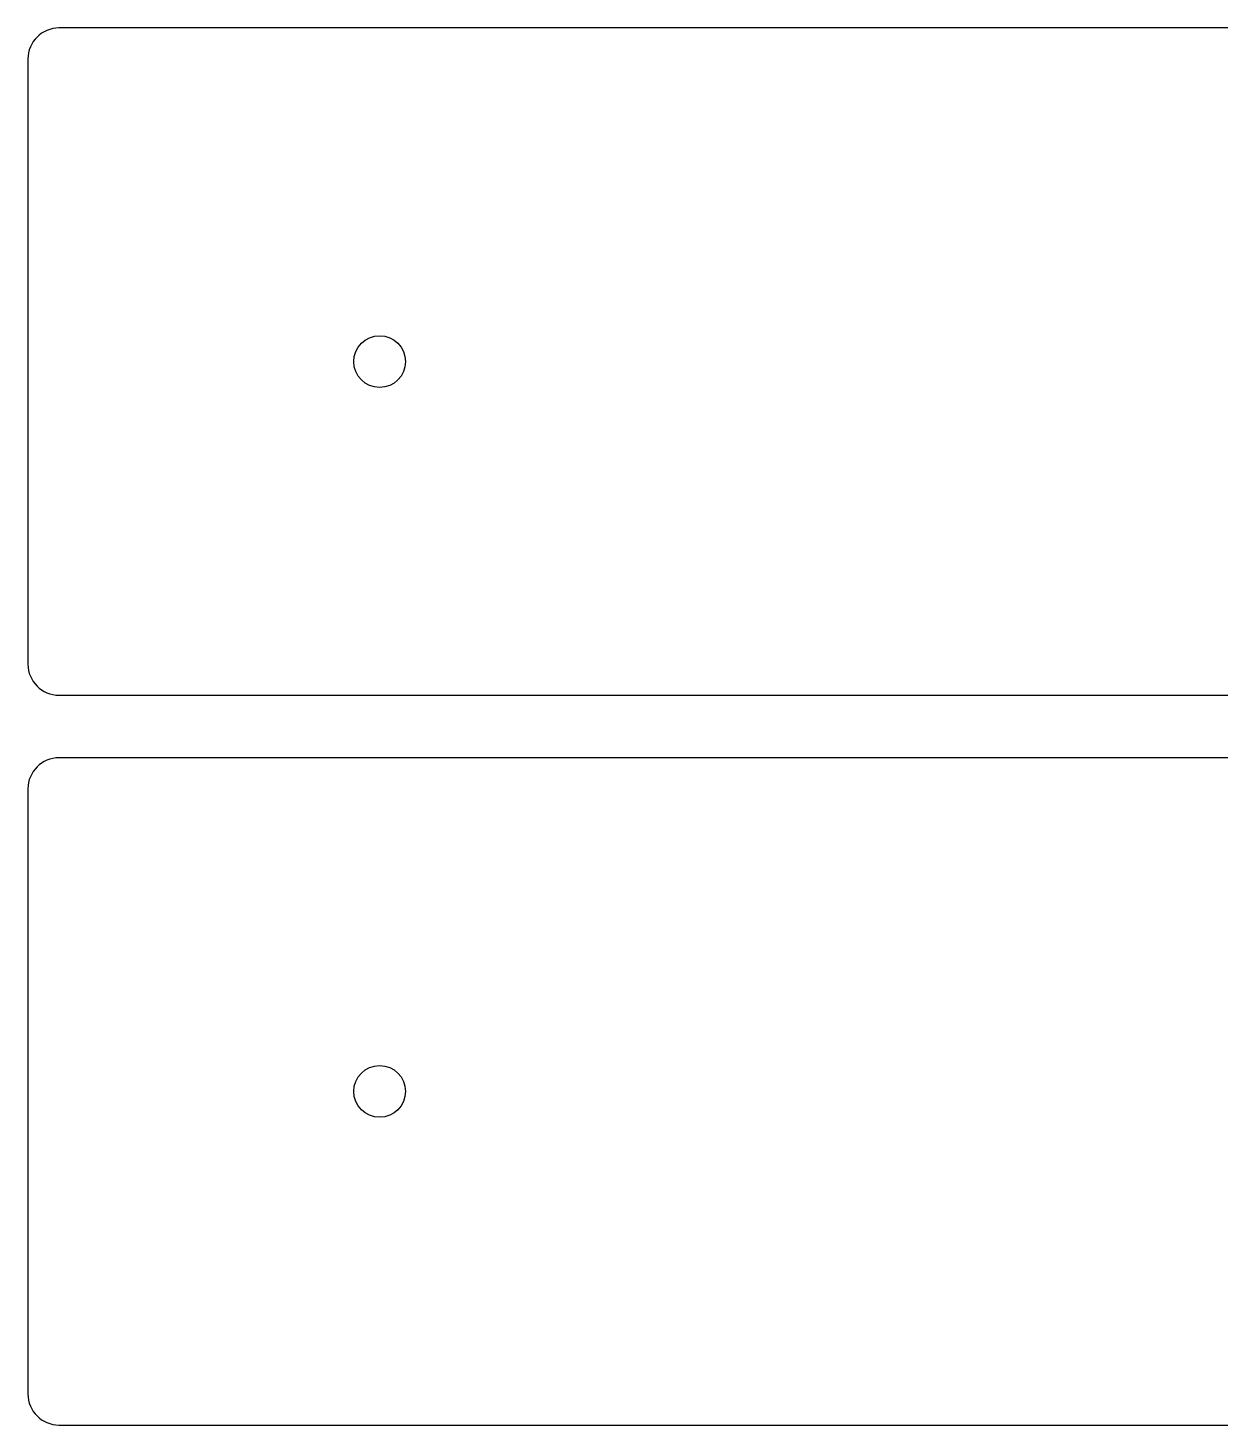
# Model space of a CAD drawing. Extents: x 0 to 482, y -61 to 277.
# Drawn here: x 0 to 76.8, y 94 to 184 of the extents above; entities that cross this region are included whole.
import ezdxf

# ---------------------------------------------------------------- set-up
doc = ezdxf.new("R2010")
doc.units = 0
doc.layers.add('weight - bazo', color=7, linetype='CONTINUOUS', lineweight=25, true_color=0x000000)
doc.layers.add('weight - sanic', color=7, linetype='CONTINUOUS', lineweight=25, true_color=0x000000)

msp = doc.modelspace()

# ---------------------------------------------------------------- linework, layer by layer
at = {"layer": 'weight - bazo'}
for p, q in [((237.5, 183.973), (2, 183.973)), ((0, 181.973), (0, 143)), ((2, 141), (237.5, 141))]:
    msp.add_line(p, q, dxfattribs=at)
msp.add_circle((22.656, 162.486), 1.664, dxfattribs=at)
for centre, start, end in [((2, 181.973), 90, -180), ((2, 143), -180, -90)]:
    msp.add_arc(centre, 2, start, end, dxfattribs=at)
at = {"layer": 'weight - sanic'}
for p, q in [((237.5, 136.973), (2, 136.973)), ((0, 134.973), (0, 96)), ((2, 94), (237.5, 94))]:
    msp.add_line(p, q, dxfattribs=at)
msp.add_circle((22.656, 115.486), 1.664, dxfattribs=at)
for centre, start, end in [((2, 134.973), 90, -180), ((2, 96), -180, -90)]:
    msp.add_arc(centre, 2, start, end, dxfattribs=at)

doc.saveas('drawing.dxf')
